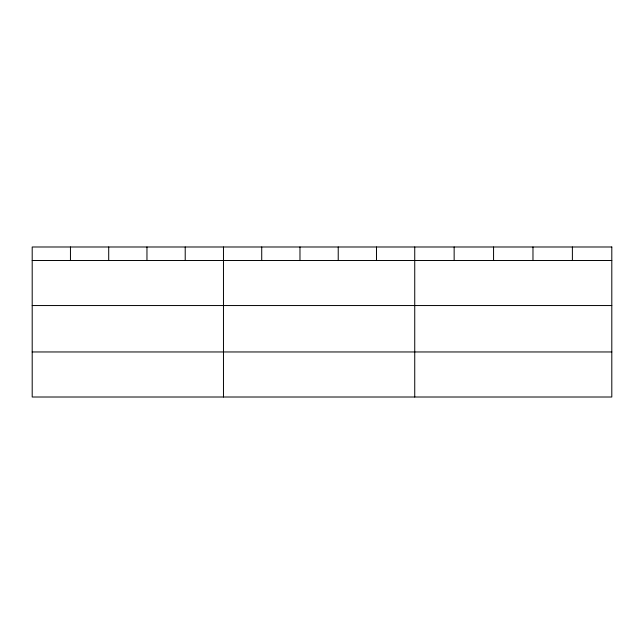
<?xml version="1.0" encoding="UTF-8"?>
<svg xmlns="http://www.w3.org/2000/svg" width="644" height="644" viewBox="0 0 644 644"><rect width="100%" height="100%" fill="white"/><g stroke="black" fill="none" stroke-linecap="round" stroke-linejoin="round"><path stroke-width="0.97" d="M32.2 260.49L611.8 260.49M32.2 305.546L611.8 305.546M32.2 351.962L611.8 351.962M572.387 246.99L572.387 260.49M532.974 246.99L532.974 260.49M493.562 246.99L493.562 260.49M454.149 246.99L454.149 260.49M414.736 246.99L414.736 397.01M376.482 246.99L376.482 260.49M338.229 246.99L338.229 260.49M299.975 246.99L299.975 260.49M261.722 246.99L261.722 260.49M223.468 246.99L223.468 397.01M185.214 246.99L185.214 260.49M146.961 246.99L146.961 260.49M108.707 246.99L108.707 260.49M70.454 246.99L70.454 260.49M611.8 246.99L32.2 246.99L32.2 397.01L611.8 397.01L611.8 246.99"/></g></svg>
